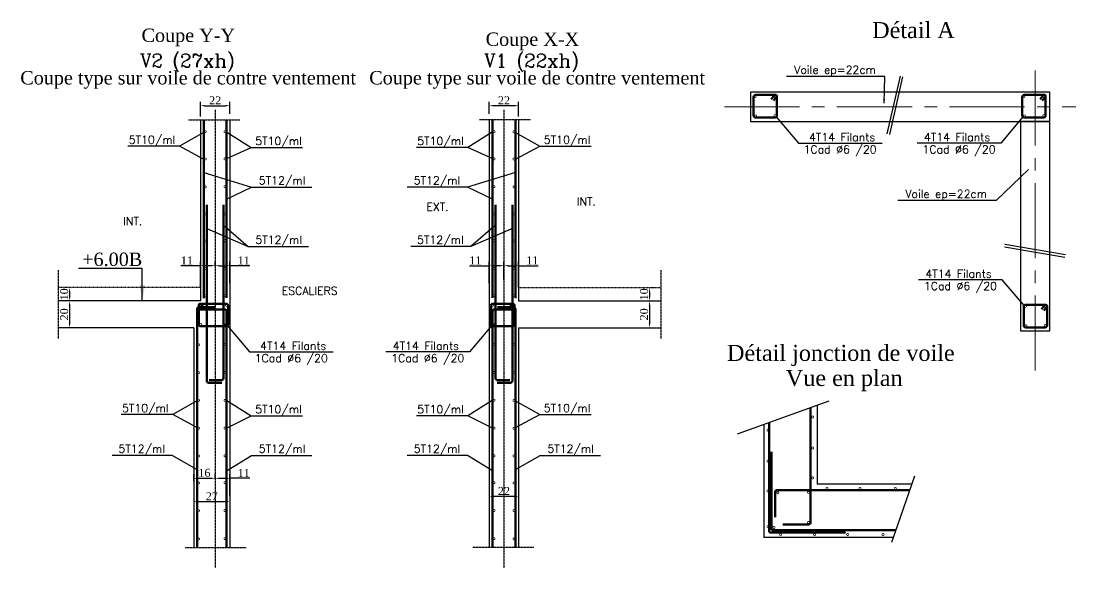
# Model space of a CAD drawing. Header units: millimetres. Extents: x -12479 to 5276, y -30 to 40263.
# Drawn here: x -7803 to -7013, y 32590 to 33000 of the extents above; entities that cross this region are included whole.
import ezdxf
from ezdxf.enums import TextEntityAlignment as Align

# ---------------------------------------------------------------- set-up
doc = ezdxf.new("R2010")
doc.units = ezdxf.units.MM
doc.linetypes.add('AXES2', pattern=[1.125, 0.75, -0.125, 0.125, -0.125])
doc.linetypes.add('DASHED', pattern=[0.75, 0.5, -0.25])
doc.layers.add('ARMATURE', color=6, linetype='Continuous', lineweight=50)
for name, color, linetype in [('AXES', 1, 'AXES2'), ('COFFRAGE', 2, 'Continuous'), ('COTATION', 1, 'Continuous'), ('TITRE', 3, 'Continuous'), ('titre poteaux', 3, 'Continuous'), ('voile', 2, 'Continuous')]:
    doc.layers.add(name, color=color, linetype=linetype)
doc.styles.add('ROMANCSABA', font='romanc.shx')
doc.styles.add('ROMANTICSABA', font='romantic.ttf')
doc.styles.add('STANDSABA', font='romans.shx')
doc.dimstyles.new('COUPE', dxfattribs={"dimtxt": 13, "dimasz": 12, "dimexe": 5, "dimexo": 10, "dimgap": 1, "dimtad": 1, "dimdec": 1, "dimlfac": 0.4, "dimdsep": 46, "dimtxsty": 'STANDSABA', "dimcen": 2.5, "dimdle": 5, "dimclrd": 1, "dimclre": 1, "dimclrt": 3, "dimadec": 0, "dimazin": 0, "dimtfac": 1, "dimtdec": 1, "dimtmove": 0, "dimatfit": 3, "dimfxl": 0, "dimtvp": 1, "dimtolj": 1, "dimtzin": 0, "dimarcsym": 0})
doc.dimstyles.new('coupe présentation', dxfattribs={"dimtxt": 6, "dimasz": 3.2, "dimexe": 3, "dimexo": 10, "dimgap": 1, "dimtad": 1, "dimdec": 1, "dimrnd": 0.5, "dimdsep": 46, "dimtxsty": 'ROMANTICSABA', "dimcen": 2.5, "dimdle": 5, "dimclrd": 1, "dimclre": 1, "dimclrt": 3, "dimadec": 0, "dimazin": 0, "dimtfac": 1, "dimtdec": 1, "dimtmove": 0, "dimatfit": 3, "dimfxl": 0, "dimtvp": 1, "dimtolj": 1, "dimtzin": 0, "dimarcsym": 0})

# ---------------------------------------------------------------- blocks, each defined once
blk = doc.blocks.new('*D227')
at = {"layer": 'COTATION', "color": 1, "lineweight": -2}
for p, q in [((-7452.25, 32643.3), (-7452.25, 32640.71)), ((-7433.45, 32643.71), (-7449.05, 32643.71)), ((-7430.25, 32643.3), (-7430.25, 32640.71))]:
    blk.add_line(p, q, dxfattribs=at)
at = {"layer": 'COTATION', "color": 1}
for points in [[(-7449.05, 32644.24), (-7449.05, 32643.18), (-7452.25, 32643.71)], [(-7433.45, 32644.24), (-7433.45, 32643.18), (-7430.25, 32643.71)]]:
    blk.add_solid(points, dxfattribs=at)
at = {"layer": 'Defpoints', "color": 0}
for p in [(-7452.25, 32653.3), (-7430.25, 32653.3), (-7452.25, 32643.71)]:
    blk.add_point(p, dxfattribs=at)
at = {"layer": 'COTATION', "color": 3, "insert": (-7441.25, 32647.71), "char_height": 6, "attachment_point": 5, "style": 'ROMANTICSABA'}
blk.add_mtext('\\A1;22', dxfattribs=at)
blk = doc.blocks.new('*D228')
at = {"layer": 'COTATION', "color": 1, "lineweight": -2}
for p, q in [((-7452.25, 32930.43), (-7452.25, 32939.56)), ((-7433.45, 32936.56), (-7449.05, 32936.56)), ((-7430.25, 32928.39), (-7430.25, 32939.56))]:
    blk.add_line(p, q, dxfattribs=at)
at = {"layer": 'COTATION', "color": 1}
for points in [[(-7449.05, 32937.09), (-7449.05, 32936.02), (-7452.25, 32936.56)], [(-7433.45, 32937.09), (-7433.45, 32936.02), (-7430.25, 32936.56)]]:
    blk.add_solid(points, dxfattribs=at)
at = {"layer": 'Defpoints', "color": 0}
for p in [(-7452.25, 32936.56), (-7452.25, 32920.43), (-7430.25, 32918.39)]:
    blk.add_point(p, dxfattribs=at)
at = {"layer": 'COTATION', "color": 3, "insert": (-7441.25, 32940.56), "char_height": 6, "attachment_point": 5, "style": 'ROMANTICSABA'}
blk.add_mtext('\\A1;22', dxfattribs=at)
blk = doc.blocks.new('*D231')
at = {"layer": 'COTATION', "color": 1, "lineweight": -2}
for p, q in [((-7330.45, 32800.15), (-7329.21, 32800.15)), ((-7332.21, 32796.95), (-7332.21, 32793.35)), ((-7330.45, 32790.15), (-7329.21, 32790.15))]:
    blk.add_line(p, q, dxfattribs=at)
at = {"layer": 'COTATION', "color": 1}
for points in [[(-7332.74, 32796.95), (-7331.67, 32796.95), (-7332.21, 32800.15)], [(-7332.74, 32793.35), (-7331.67, 32793.35), (-7332.21, 32790.15)]]:
    blk.add_solid(points, dxfattribs=at)
at = {"layer": 'Defpoints', "color": 0}
for p in [(-7340.45, 32800.15), (-7340.45, 32790.15), (-7332.21, 32790.15)]:
    blk.add_point(p, dxfattribs=at)
at = {"layer": 'COTATION', "color": 3, "insert": (-7336.27, 32795.15), "char_height": 6, "attachment_point": 5, "rotation": 90, "style": 'ROMANTICSABA'}
blk.add_mtext('\\A1;10', dxfattribs=at)
blk = doc.blocks.new('*D232')
at = {"layer": 'COTATION', "color": 1, "lineweight": -2}
for p, q in [((-7332.21, 32786.95), (-7332.21, 32773.35)), ((-7330.45, 32790.15), (-7329.21, 32790.15)), ((-7336.83, 32770.15), (-7329.21, 32770.15))]:
    blk.add_line(p, q, dxfattribs=at)
at = {"layer": 'COTATION', "color": 1}
for points in [[(-7332.74, 32786.95), (-7331.67, 32786.95), (-7332.21, 32790.15)], [(-7332.74, 32773.35), (-7331.67, 32773.35), (-7332.21, 32770.15)]]:
    blk.add_solid(points, dxfattribs=at)
at = {"layer": 'Defpoints', "color": 0}
for p in [(-7340.45, 32790.15), (-7346.83, 32770.15), (-7332.21, 32770.15)]:
    blk.add_point(p, dxfattribs=at)
at = {"layer": 'COTATION', "color": 3, "insert": (-7336.27, 32780.15), "char_height": 6, "attachment_point": 5, "rotation": 90, "style": 'ROMANTICSABA'}
blk.add_mtext('\\A1;20', dxfattribs=at)
blk = doc.blocks.new('*D229')
at = {"layer": 'COTATION', "color": 1, "lineweight": -2}
for p, q in [((-7441.25, 32806.36), (-7441.25, 32819.61)), ((-7438.05, 32816.61), (-7433.45, 32816.61)), ((-7430.25, 32800.15), (-7430.25, 32819.61)), ((-7430.25, 32816.61), (-7415.59, 32816.61))]:
    blk.add_line(p, q, dxfattribs=at)
at = {"layer": 'COTATION', "color": 1}
for points in [[(-7438.05, 32817.14), (-7438.05, 32816.07), (-7441.25, 32816.61)], [(-7433.45, 32817.14), (-7433.45, 32816.07), (-7430.25, 32816.61)]]:
    blk.add_solid(points, dxfattribs=at)
at = {"layer": 'Defpoints', "color": 0}
for p in [(-7441.25, 32816.61), (-7441.25, 32796.36), (-7430.25, 32790.15)]:
    blk.add_point(p, dxfattribs=at)
at = {"layer": 'COTATION', "color": 3, "insert": (-7420.07, 32820.61), "char_height": 6, "attachment_point": 5, "style": 'ROMANTICSABA'}
blk.add_mtext('\\A1;11', dxfattribs=at)
blk = doc.blocks.new('*D230')
at = {"layer": 'COTATION', "color": 1, "lineweight": -2}
for p, q in [((-7467.21, 32816.61), (-7452.25, 32816.61)), ((-7452.25, 32803.58), (-7452.25, 32819.61)), ((-7444.45, 32816.61), (-7449.05, 32816.61)), ((-7441.25, 32806.36), (-7441.25, 32819.61))]:
    blk.add_line(p, q, dxfattribs=at)
at = {"layer": 'COTATION', "color": 1}
for points in [[(-7449.05, 32817.14), (-7449.05, 32816.07), (-7452.25, 32816.61)], [(-7444.45, 32817.14), (-7444.45, 32816.07), (-7441.25, 32816.61)]]:
    blk.add_solid(points, dxfattribs=at)
at = {"layer": 'Defpoints', "color": 0}
for p in [(-7452.25, 32816.61), (-7452.25, 32793.58), (-7441.25, 32796.36)]:
    blk.add_point(p, dxfattribs=at)
at = {"layer": 'COTATION', "color": 3, "insert": (-7462.74, 32820.61), "char_height": 6, "attachment_point": 5, "style": 'ROMANTICSABA'}
blk.add_mtext('\\A1;11', dxfattribs=at)
blk = doc.blocks.new('*D234')
at = {"layer": 'COTATION', "color": 1, "lineweight": -2}
for p, q in [((-7673.74, 32639.32), (-7673.74, 32636.73)), ((-7670.54, 32639.73), (-7649.94, 32639.73)), ((-7646.74, 32639.32), (-7646.74, 32636.73))]:
    blk.add_line(p, q, dxfattribs=at)
at = {"layer": 'COTATION', "color": 1}
for points in [[(-7670.54, 32640.26), (-7670.54, 32639.2), (-7673.74, 32639.73)], [(-7649.94, 32640.26), (-7649.94, 32639.2), (-7646.74, 32639.73)]]:
    blk.add_solid(points, dxfattribs=at)
at = {"layer": 'Defpoints', "color": 0}
for p in [(-7673.74, 32649.32), (-7646.74, 32649.32), (-7646.74, 32639.73)]:
    blk.add_point(p, dxfattribs=at)
at = {"layer": 'COTATION', "color": 3, "insert": (-7660.24, 32643.79), "char_height": 6, "attachment_point": 5, "style": 'ROMANTICSABA'}
blk.add_mtext('\\A1;27', dxfattribs=at)
blk = doc.blocks.new('*D235')
at = {"layer": 'COTATION', "color": 1, "lineweight": -2}
for p, q in [((-7668.74, 32928.39), (-7668.74, 32939.56)), ((-7665.54, 32936.56), (-7649.94, 32936.56)), ((-7646.74, 32930.43), (-7646.74, 32939.56))]:
    blk.add_line(p, q, dxfattribs=at)
at = {"layer": 'COTATION', "color": 1}
for points in [[(-7665.54, 32937.09), (-7665.54, 32936.02), (-7668.74, 32936.56)], [(-7649.94, 32937.09), (-7649.94, 32936.02), (-7646.74, 32936.56)]]:
    blk.add_solid(points, dxfattribs=at)
at = {"layer": 'Defpoints', "color": 0}
for p in [(-7646.74, 32936.56), (-7668.74, 32918.39), (-7646.74, 32920.43)]:
    blk.add_point(p, dxfattribs=at)
at = {"layer": 'COTATION', "color": 3, "insert": (-7657.74, 32940.56), "char_height": 6, "attachment_point": 5, "style": 'ROMANTICSABA'}
blk.add_mtext('\\A1;22', dxfattribs=at)
blk = doc.blocks.new('*D238')
at = {"layer": 'COTATION', "color": 1, "lineweight": -2}
for p, q in [((-7768.55, 32800.15), (-7769.79, 32800.15)), ((-7766.79, 32796.95), (-7766.79, 32793.35)), ((-7768.55, 32790.15), (-7769.79, 32790.15))]:
    blk.add_line(p, q, dxfattribs=at)
at = {"layer": 'COTATION', "color": 1}
for points in [[(-7767.32, 32796.95), (-7766.26, 32796.95), (-7766.79, 32800.15)], [(-7767.32, 32793.35), (-7766.26, 32793.35), (-7766.79, 32790.15)]]:
    blk.add_solid(points, dxfattribs=at)
at = {"layer": 'Defpoints', "color": 0}
for p in [(-7758.55, 32800.15), (-7766.79, 32790.15), (-7758.55, 32790.15)]:
    blk.add_point(p, dxfattribs=at)
at = {"layer": 'COTATION', "color": 3, "insert": (-7770.86, 32795.15), "char_height": 6, "attachment_point": 5, "rotation": 90, "style": 'ROMANTICSABA'}
blk.add_mtext('\\A1;10', dxfattribs=at)
blk = doc.blocks.new('*D239')
at = {"layer": 'COTATION', "color": 1, "lineweight": -2}
for p, q in [((-7768.55, 32790.15), (-7769.79, 32790.15)), ((-7766.79, 32786.95), (-7766.79, 32773.35)), ((-7763.25, 32770.15), (-7769.79, 32770.15))]:
    blk.add_line(p, q, dxfattribs=at)
at = {"layer": 'COTATION', "color": 1}
for points in [[(-7767.32, 32786.95), (-7766.26, 32786.95), (-7766.79, 32790.15)], [(-7767.32, 32773.35), (-7766.26, 32773.35), (-7766.79, 32770.15)]]:
    blk.add_solid(points, dxfattribs=at)
at = {"layer": 'Defpoints', "color": 0}
for p in [(-7758.55, 32790.15), (-7766.79, 32770.15), (-7753.25, 32770.15)]:
    blk.add_point(p, dxfattribs=at)
at = {"layer": 'COTATION', "color": 3, "insert": (-7770.86, 32780.15), "char_height": 6, "attachment_point": 5, "rotation": 90, "style": 'ROMANTICSABA'}
blk.add_mtext('\\A1;20', dxfattribs=at)
blk = doc.blocks.new('*D236')
at = {"layer": 'COTATION', "color": 1, "lineweight": -2}
for p, q in [((-7668.74, 32816.61), (-7683.41, 32816.61)), ((-7668.74, 32800.15), (-7668.74, 32819.61)), ((-7660.94, 32816.61), (-7665.54, 32816.61)), ((-7657.74, 32816.51), (-7657.74, 32819.61))]:
    blk.add_line(p, q, dxfattribs=at)
at = {"layer": 'COTATION', "color": 1}
for points in [[(-7665.54, 32817.14), (-7665.54, 32816.07), (-7668.74, 32816.61)], [(-7660.94, 32817.14), (-7660.94, 32816.07), (-7657.74, 32816.61)]]:
    blk.add_solid(points, dxfattribs=at)
at = {"layer": 'Defpoints', "color": 0}
for p in [(-7657.74, 32816.61), (-7657.74, 32806.51), (-7668.74, 32790.15)]:
    blk.add_point(p, dxfattribs=at)
at = {"layer": 'COTATION', "color": 3, "insert": (-7678.93, 32820.61), "char_height": 6, "attachment_point": 5, "style": 'ROMANTICSABA'}
blk.add_mtext('\\A1;11', dxfattribs=at)
blk = doc.blocks.new('*D237')
at = {"layer": 'COTATION', "color": 1, "lineweight": -2}
for p, q in [((-7657.74, 32816.51), (-7657.74, 32819.61)), ((-7654.54, 32816.61), (-7649.94, 32816.61)), ((-7646.74, 32803.58), (-7646.74, 32819.61)), ((-7631.79, 32816.61), (-7646.74, 32816.61))]:
    blk.add_line(p, q, dxfattribs=at)
at = {"layer": 'COTATION', "color": 1}
for points in [[(-7654.54, 32817.14), (-7654.54, 32816.07), (-7657.74, 32816.61)], [(-7649.94, 32817.14), (-7649.94, 32816.07), (-7646.74, 32816.61)]]:
    blk.add_solid(points, dxfattribs=at)
at = {"layer": 'Defpoints', "color": 0}
for p in [(-7646.74, 32816.61), (-7657.74, 32806.51), (-7646.74, 32793.58)]:
    blk.add_point(p, dxfattribs=at)
at = {"layer": 'COTATION', "color": 3, "insert": (-7636.26, 32820.61), "char_height": 6, "attachment_point": 5, "style": 'ROMANTICSABA'}
blk.add_mtext('\\A1;11', dxfattribs=at)
blk = doc.blocks.new('*D240')
at = {"layer": 'COTATION', "color": 1, "lineweight": -2}
for p, q in [((-7673.74, 32655.17), (-7673.74, 32660.24)), ((-7657.74, 32657.15), (-7657.74, 32660.24)), ((-7670.54, 32657.24), (-7660.94, 32657.24))]:
    blk.add_line(p, q, dxfattribs=at)
at = {"layer": 'COTATION', "color": 1}
for points in [[(-7670.54, 32657.78), (-7670.54, 32656.71), (-7673.74, 32657.24)], [(-7660.94, 32657.78), (-7660.94, 32656.71), (-7657.74, 32657.24)]]:
    blk.add_solid(points, dxfattribs=at)
at = {"layer": 'Defpoints', "color": 0}
for p in [(-7657.74, 32657.24), (-7673.74, 32645.17), (-7657.74, 32647.15)]:
    blk.add_point(p, dxfattribs=at)
at = {"layer": 'COTATION', "color": 3, "insert": (-7665.74, 32661.33), "char_height": 6, "attachment_point": 5, "style": 'ROMANTICSABA'}
blk.add_mtext('\\A1;16', dxfattribs=at)
blk = doc.blocks.new('*D241')
at = {"layer": 'COTATION', "color": 1, "lineweight": -2}
for p, q in [((-7657.74, 32657.15), (-7657.74, 32660.24)), ((-7646.74, 32644.22), (-7646.74, 32660.24)), ((-7654.54, 32657.24), (-7649.94, 32657.24)), ((-7631.79, 32657.24), (-7646.74, 32657.24))]:
    blk.add_line(p, q, dxfattribs=at)
at = {"layer": 'COTATION', "color": 1}
for points in [[(-7654.54, 32657.78), (-7654.54, 32656.71), (-7657.74, 32657.24)], [(-7649.94, 32657.78), (-7649.94, 32656.71), (-7646.74, 32657.24)]]:
    blk.add_solid(points, dxfattribs=at)
at = {"layer": 'Defpoints', "color": 0}
for p in [(-7646.74, 32657.24), (-7657.74, 32647.15), (-7646.74, 32634.22)]:
    blk.add_point(p, dxfattribs=at)
at = {"layer": 'COTATION', "color": 3, "insert": (-7636.26, 32661.24), "char_height": 6, "attachment_point": 5, "style": 'ROMANTICSABA'}
blk.add_mtext('\\A1;11', dxfattribs=at)

msp = doc.modelspace()

# ---------------------------------------------------------------- linework, layer by layer
at = {"layer": 'ARMATURE'}
for p, q in [((-7211.43, 32710.31), (-7211.43, 32624.13)), ((-7212.93, 32622.63), (-7232.39, 32622.63))]:
    msp.add_line(p, q, dxfattribs=at)
for points in [[(-7240.93, 32941.38), (-7238.83, 32943.88, -0.394857), (-7237.4, 32944.42), (-7236.72, 32943.79), (-7236.72, 32929.21, -0.414214), (-7238.22, 32927.71), (-7252.73, 32927.71, -0.414214), (-7254.23, 32929.21), (-7254.23, 32943.14, -0.414214), (-7252.73, 32944.64), (-7237.8, 32944.64, -0.074706), (-7237.36, 32944.58), (-7237.2, 32944.45), (-7237.03, 32944.33, -0.504158), (-7237.41, 32942.35), (-7239.25, 32940.34)], [(-7039.51, 32941.38), (-7037.41, 32943.88, -0.394857), (-7035.98, 32944.42), (-7035.3, 32943.79), (-7035.3, 32929.21, -0.414214), (-7036.8, 32927.71), (-7051.31, 32927.71, -0.414214), (-7052.81, 32929.21), (-7052.81, 32943.14, -0.414214), (-7051.31, 32944.64), (-7036.39, 32944.64, -0.074706), (-7035.95, 32944.58), (-7035.78, 32944.45), (-7035.61, 32944.33, -0.504158), (-7036, 32942.35), (-7037.84, 32940.34)], [(-7664.04, 32862.25), (-7664.04, 32730.34, 0.414214), (-7662.54, 32728.84), (-7652.75, 32728.84)], [(-7651.5, 32862.21), (-7651.5, 32732.25, -0.414214), (-7653, 32730.75), (-7662.15, 32730.75)], [(-7447.49, 32862.21), (-7447.49, 32732.25, 0.414214), (-7445.99, 32730.75), (-7436.85, 32730.75)], [(-7434.96, 32862.25), (-7434.96, 32730.34, -0.414214), (-7436.46, 32728.84), (-7446.24, 32728.84)], [(-7671.29, 32605.45), (-7671.29, 32784.05, -0.414214), (-7669.79, 32785.55), (-7658, 32785.55)], [(-7665.79, 32784.87), (-7667.89, 32787.36, 0.394857), (-7669.32, 32787.9), (-7670, 32787.27), (-7670, 32772.69, 0.414214), (-7668.5, 32771.19), (-7649.55, 32771.19, 0.414214), (-7648.05, 32772.69), (-7648.05, 32786.63, 0.414214), (-7649.55, 32788.13), (-7668.91, 32788.13, 0.074706), (-7669.36, 32788.06), (-7669.52, 32787.93), (-7669.69, 32787.81, 0.504158), (-7669.3, 32785.83), (-7667.46, 32783.82)], [(-7649.22, 32605.45), (-7649.22, 32782.37, 0.414214), (-7650.72, 32783.87), (-7669.03, 32783.87)], [(-7437.64, 32784.87), (-7435.54, 32787.36, -0.394857), (-7434.12, 32787.9), (-7433.43, 32787.27), (-7433.43, 32772.69, -0.414214), (-7434.93, 32771.19), (-7449.44, 32771.19, -0.414214), (-7450.94, 32772.69), (-7450.94, 32786.63, -0.414214), (-7449.44, 32788.13), (-7434.52, 32788.13, -0.074706), (-7434.08, 32788.06), (-7433.91, 32787.93), (-7433.75, 32787.81, -0.504158), (-7434.13, 32785.83), (-7435.97, 32783.82)], [(-7449.77, 32605.45), (-7449.77, 32782.37, -0.414214), (-7448.27, 32783.87), (-7434.41, 32783.87)], [(-7432.71, 32605.45), (-7432.71, 32784.05, 0.414214), (-7434.21, 32785.55), (-7445.99, 32785.55)], [(-7038.45, 32784.06), (-7036.35, 32786.56, -0.394857), (-7034.93, 32787.09), (-7034.24, 32786.47), (-7034.24, 32771.89, -0.414214), (-7035.74, 32770.39), (-7050.25, 32770.39, -0.414214), (-7051.75, 32771.89), (-7051.75, 32785.82, -0.414214), (-7050.25, 32787.32), (-7035.33, 32787.32, -0.074706), (-7034.89, 32787.25), (-7034.72, 32787.13), (-7034.56, 32787.01, -0.504158), (-7034.94, 32785.03), (-7036.78, 32783.02)], [(-7242.5, 32699.18), (-7242.5, 32617.75, 0.414214), (-7241.3, 32616.55), (-7185.2, 32616.55)], [(-7240.8, 32677.1), (-7240.8, 32619.5, 0.414214), (-7239.6, 32618.3), (-7147.63, 32618.3)], [(-7237.89, 32628.14), (-7237.89, 32647.13, -0.414214), (-7236.69, 32648.33), (-7137.18, 32648.33)]]:
    msp.add_lwpolyline(points, format="xyb", dxfattribs=at)
at = {"layer": 'ARMATURE', "const_width": 0.551}
for points in [[(-7252.27, 32943.42, -1), (-7253.82, 32943.42, -1)], [(-7237.01, 32943.42, -1), (-7238.56, 32943.42, -1)], [(-7050.85, 32943.42, -1), (-7052.41, 32943.42, -1)], [(-7035.59, 32943.42, -1), (-7037.14, 32943.42, -1)], [(-7251.84, 32928.9, -1), (-7253.39, 32928.9, -1)], [(-7237.31, 32929.09, -1), (-7238.86, 32929.09, -1)], [(-7050.42, 32928.9, -1), (-7051.97, 32928.9, -1)], [(-7035.89, 32929.09, -1), (-7037.44, 32929.09, -1)], [(-7665.97, 32917.01, 1), (-7664.41, 32917.01, 1)], [(-7651.09, 32917.11, 1), (-7649.54, 32917.11, 1)], [(-7447.9, 32917.11, -1), (-7449.46, 32917.11, -1)], [(-7433.03, 32917.01, -1), (-7434.58, 32917.01, -1)], [(-7665.97, 32896.6, 1), (-7664.41, 32896.6, 1)], [(-7651.09, 32896.7, 1), (-7649.54, 32896.7, 1)], [(-7447.9, 32896.7, -1), (-7449.46, 32896.7, -1)], [(-7433.03, 32896.6, -1), (-7434.58, 32896.6, -1)], [(-7665.97, 32875.71, 1), (-7664.41, 32875.71, 1)], [(-7651.09, 32875.81, 1), (-7649.54, 32875.81, 1)], [(-7447.9, 32875.81, -1), (-7449.46, 32875.81, -1)], [(-7433.03, 32875.71, -1), (-7434.58, 32875.71, -1)], [(-7665.97, 32855.3, 1), (-7664.41, 32855.3, 1)], [(-7651.09, 32855.4, 1), (-7649.54, 32855.4, 1)], [(-7447.9, 32855.4, -1), (-7449.46, 32855.4, -1)], [(-7433.03, 32855.3, -1), (-7434.58, 32855.3, -1)], [(-7665.97, 32835.19, 1), (-7664.41, 32835.19, 1)], [(-7651.09, 32835.29, 1), (-7649.54, 32835.29, 1)], [(-7447.9, 32835.29, -1), (-7449.46, 32835.29, -1)], [(-7433.03, 32835.19, -1), (-7434.58, 32835.19, -1)], [(-7651.09, 32814.43, 1), (-7649.54, 32814.43, 1)], [(-7447.9, 32814.43, -1), (-7449.46, 32814.43, -1)], [(-7665.97, 32814.33, 1), (-7664.41, 32814.33, 1)], [(-7433.03, 32814.33, -1), (-7434.58, 32814.33, -1)], [(-7665.97, 32794.33, 1), (-7664.41, 32794.33, 1)], [(-7651.09, 32794.43, 1), (-7649.54, 32794.43, 1)], [(-7447.9, 32794.43, -1), (-7449.46, 32794.43, -1)], [(-7433.03, 32794.33, -1), (-7434.58, 32794.33, -1)], [(-7669.71, 32786.9, 1), (-7668.16, 32786.9, 1)], [(-7650.01, 32786.9, 1), (-7648.46, 32786.9, 1)], [(-7448.99, 32786.9, -1), (-7450.54, 32786.9, -1)], [(-7433.72, 32786.9, -1), (-7435.27, 32786.9, -1)], [(-7049.8, 32786.1, -1), (-7051.35, 32786.1, -1)], [(-7034.54, 32786.1, -1), (-7036.09, 32786.1, -1)], [(-7669.41, 32772.57, 1), (-7667.86, 32772.57, 1)], [(-7650.44, 32772.38, 1), (-7648.89, 32772.38, 1)], [(-7448.55, 32772.38, -1), (-7450.1, 32772.38, -1)], [(-7434.02, 32772.57, -1), (-7435.57, 32772.57, -1)], [(-7049.36, 32771.57, -1), (-7050.91, 32771.57, -1)], [(-7034.83, 32771.77, -1), (-7036.38, 32771.77, -1)], [(-7670.97, 32757.34, 1), (-7669.41, 32757.34, 1)], [(-7651.09, 32757.44, 1), (-7649.54, 32757.44, 1)], [(-7447.9, 32757.44, -1), (-7449.46, 32757.44, -1)], [(-7433.03, 32757.34, -1), (-7434.58, 32757.34, -1)], [(-7670.97, 32736.42, 1), (-7669.41, 32736.42, 1)], [(-7651.09, 32736.52, 1), (-7649.54, 32736.52, 1)], [(-7447.9, 32736.52, -1), (-7449.46, 32736.52, -1)], [(-7433.03, 32736.42, -1), (-7434.58, 32736.42, -1)], [(-7670.97, 32715.64, 1), (-7669.41, 32715.64, 1)], [(-7651.09, 32715.74, 1), (-7649.54, 32715.74, 1)], [(-7447.9, 32715.74, -1), (-7449.46, 32715.74, -1)], [(-7433.03, 32715.64, -1), (-7434.58, 32715.64, -1)], [(-7209.12, 32703.14, -1), (-7210.67, 32703.14, -1)], [(-7670.97, 32694.77, 1), (-7669.41, 32694.77, 1)], [(-7651.09, 32694.87, 1), (-7649.54, 32694.87, 1)], [(-7447.9, 32694.87, -1), (-7449.46, 32694.87, -1)], [(-7433.03, 32694.77, -1), (-7434.58, 32694.77, -1)], [(-7242.65, 32693.36, -1), (-7244.2, 32693.36, -1)], [(-7670.97, 32673.99, 1), (-7669.41, 32673.99, 1)], [(-7651.09, 32674.09, 1), (-7649.54, 32674.09, 1)], [(-7447.9, 32674.09, -1), (-7449.46, 32674.09, -1)], [(-7433.03, 32673.99, -1), (-7434.58, 32673.99, -1)], [(-7209.12, 32679.9, -1), (-7210.67, 32679.9, -1)], [(-7242.65, 32670.12, -1), (-7244.2, 32670.12, -1)], [(-7209.12, 32657.57, -1), (-7210.67, 32657.57, -1)], [(-7670.97, 32653.78, 1), (-7669.41, 32653.78, 1)], [(-7651.09, 32653.88, 1), (-7649.54, 32653.88, 1)], [(-7447.9, 32653.88, -1), (-7449.46, 32653.88, -1)], [(-7433.03, 32653.78, -1), (-7434.58, 32653.78, -1)], [(-7198.38, 32649.67, -1), (-7199.93, 32649.67, -1)], [(-7173.7, 32649.67, -1), (-7175.25, 32649.67, -1)], [(-7147.19, 32649.67, -1), (-7148.74, 32649.67, -1)], [(-7242.65, 32647.79, -1), (-7244.2, 32647.79, -1)], [(-7235.23, 32646.38, -1), (-7236.78, 32646.38, -1)], [(-7212.44, 32646.78, -1), (-7213.99, 32646.78, -1)], [(-7670.97, 32633.01, 1), (-7669.41, 32633.01, 1)], [(-7651.09, 32633.11, 1), (-7649.54, 32633.11, 1)], [(-7447.9, 32633.11, -1), (-7449.46, 32633.11, -1)], [(-7433.03, 32633.01, -1), (-7434.58, 32633.01, -1)], [(-7242.65, 32621, -1), (-7244.2, 32621, -1)], [(-7238.14, 32620.35, -1), (-7239.69, 32620.35, -1)], [(-7212.28, 32624.11, -1), (-7213.83, 32624.11, -1)], [(-7670.97, 32611.83, 1), (-7669.41, 32611.83, 1)], [(-7651.09, 32611.93, 1), (-7649.54, 32611.93, 1)], [(-7447.9, 32611.93, -1), (-7449.46, 32611.93, -1)], [(-7433.03, 32611.83, -1), (-7434.58, 32611.83, -1)], [(-7233.18, 32615.1, -1), (-7234.73, 32615.1, -1)], [(-7207.6, 32615.1, -1), (-7209.15, 32615.1, -1)], [(-7182.92, 32615.1, -1), (-7184.47, 32615.1, -1)], [(-7156.41, 32615.1, -1), (-7157.96, 32615.1, -1)]]:
    msp.add_lwpolyline(points, format="xyb", close=True, dxfattribs=at)
at = {"layer": 'ARMATURE'}
for points in [[(-7666.29, 32792.18), (-7666.29, 32925.87)], [(-7649.22, 32792.41), (-7649.22, 32925.87)], [(-7449.77, 32792.41), (-7449.77, 32925.87)], [(-7432.71, 32792.18), (-7432.71, 32925.87)]]:
    msp.add_lwpolyline(points, dxfattribs=at)
msp.add_arc((-7212.93, 32624.13), 1.5, 270, 0, dxfattribs=at)
at = {"layer": 'AXES', "lineweight": 0, "ltscale": 75}
for p, q in [((-7043.12, 32737.93, -0.47), (-7043.12, 32966.96, -0.64)), ((-7276.05, 32935.67), (-7012.62, 32935.67))]:
    msp.add_line(p, q, dxfattribs=at)
at = {"layer": 'AXES', "linetype": 'ByBlock'}
for p, q in [((-7144.41, 32958.71), (-7154.3, 32915.5)), ((-7142.46, 32958.26), (-7152.35, 32915.05)), ((-7020.48, 32824.84, -0.6), (-7065.77, 32832.46, -0.6)), ((-7020.81, 32822.87, -0.6), (-7066.1, 32830.49, -0.6))]:
    msp.add_line(p, q, dxfattribs=at)
at = {"layer": 'AXES'}
for p, q in [((-7657.74, 32933.55), (-7657.74, 32590.06)), ((-7441.25, 32933.55), (-7441.25, 32590.06)), ((-7677.61, 32925.87), (-7639.34, 32925.87)), ((-7421.39, 32925.87), (-7459.66, 32925.87)), ((-7775.31, 32813.35), (-7775.31, 32761.96)), ((-7323.69, 32813.35), (-7323.69, 32761.96)), ((-7680.09, 32605.45), (-7634.38, 32605.45)), ((-7418.91, 32605.45), (-7464.62, 32605.45))]:
    msp.add_line(p, q, dxfattribs=at)
at = {"layer": 'COFFRAGE'}
for p, q in [((-7668.74, 32925.87), (-7668.74, 32790.15)), ((-7646.74, 32925.87), (-7646.74, 32605.45)), ((-7452.25, 32925.87), (-7452.25, 32605.45)), ((-7430.25, 32925.87), (-7430.25, 32790.15)), ((-7673.74, 32770.15), (-7673.74, 32605.45)), ((-7430.25, 32770.15), (-7430.25, 32605.45)), ((-7206.41, 32712.11), (-7206.41, 32652.83)), ((-7246.41, 32697.78), (-7246.41, 32612.83)), ((-7135.61, 32652.83), (-7206.41, 32652.83)), ((-7149.54, 32612.83), (-7246.41, 32612.83))]:
    msp.add_line(p, q, dxfattribs=at)
at = {"layer": 'COFFRAGE', "color": 1, "linetype": 'DASHED', "ltscale": 0.03}
for p, q in [((-7668.74, 32800.15), (-7775.31, 32800.15)), ((-7430.25, 32800.15), (-7323.69, 32800.15))]:
    msp.add_line(p, q, dxfattribs=at)
at = {"layer": 'COFFRAGE', "ltscale": 0.03}
for p, q in [((-7668.74, 32790.15), (-7775.31, 32790.15)), ((-7430.25, 32790.15), (-7323.69, 32790.15)), ((-7673.74, 32770.15), (-7775.31, 32770.15)), ((-7430.25, 32770.15), (-7323.69, 32770.15))]:
    msp.add_line(p, q, dxfattribs=at)
at = {"layer": 'COTATION'}
for p, q in [((-7266.34, 32690.64), (-7197.44, 32715.32)), ((-7133.48, 32658.96), (-7150.81, 32609.16))]:
    msp.add_line(p, q, dxfattribs=at)
at = {"layer": 'voile', "linetype": 'ByBlock'}
for points in [[(-7256.51, 32924.67), (-7032.12, 32924.67), (-7032.12, 32946.67), (-7256.51, 32946.67)], [(-7032.12, 32778.8), (-7032.12, 32924.67), (-7054.12, 32924.67), (-7054.12, 32767.8), (-7032.12, 32767.8)]]:
    msp.add_lwpolyline(points, close=True, dxfattribs=at)

# ---------------------------------------------------------------- texts
at = {"layer": 'COTATION', "color": 3, "style": 'STANDSABA'}
for s, p in [('Voile ep=22cm', (-7193.16, 32966.52)), ('5T10/ml', (-7705.05, 32914.04)), ('5T10/ml', (-7610.2, 32913.12)), ('5T10/ml', (-7488.79, 32913.12)), ('5T10/ml', (-7393.95, 32914.04)), ('4T14 Filants', (-7187.85, 32916.03)), ('4T14 Filants', (-7101.68, 32916.03)), ('1Cad %%c6 /20', (-7189.32, 32906.8)), ('1Cad %%c6 /20', (-7100.21, 32906.8)), ('5T12/ml', (-7607.54, 32883.58)), ('5T12/ml', (-7491.46, 32883.58)), ('Voile ep=22cm', (-7109.86, 32873.4)), ('EXT.', (-7491.08, 32863.79)), ('INT.', (-7379.52, 32867.65)), ('INT.', (-7719.48, 32852.95)), ('5T12/ml', (-7610.09, 32839.04)), ('5T12/ml', (-7488.9, 32839.04)), ('4T14 Filants', (-7100.62, 32813.62)), ('ESCALIERS', (-7586.85, 32800.82)), ('1Cad %%c6 /20', (-7099.15, 32804.39)), ('4T14 Filants', (-7599.19, 32759.51)), ('4T14 Filants', (-7499.81, 32759.51)), ('1Cad %%c6 /20', (-7600.66, 32750.28)), ('1Cad %%c6 /20', (-7498.34, 32750.28)), ('5T10/ml', (-7710.05, 32712.89)), ('5T10/ml', (-7610.2, 32711.97)), ('5T10/ml', (-7488.79, 32711.97)), ('5T10/ml', (-7393.95, 32712.89)), ('5T12/ml', (-7712.71, 32682.43)), ('5T12/ml', (-7607.54, 32682.43)), ('5T12/ml', (-7491.46, 32682.43)), ('5T12/ml', (-7391.28, 32682.43))]:
    msp.add_text(s, height=6, dxfattribs=at).set_placement(p, align=Align.TOP_CENTER)
at = {"layer": 'TITRE', "style": 'ROMANTICSABA'}
for s, height, p in [('Détail A', 12, (-7165.32, 32987.24)), ('Coupe Y-Y', 10, (-7712.88, 32984.36)), ('Coupe X-X', 10, (-7454.99, 32981.41)), ('Coupe type sur voile de contre ventement', 10, (-7803.78, 32952.49)), ('Coupe type sur voile de contre ventement', 10, (-7542.23, 32952.49)), ('Détail jonction de voile', 12, (-7274.1, 32745.23)), ('Vue en plan', 12, (-7230.06, 32726.45))]:
    msp.add_text(s, height=height, dxfattribs=at).set_placement(p)
msp.add_text('+6.00B', height=10, rotation=360, dxfattribs=at).set_placement((-7734.88, 32816.42), align=Align.CENTER)
at = {"layer": 'titre poteaux', "style": 'ROMANCSABA'}
for s, p in [('V2 (27xh)', (-7678.47, 32975.33)), ('V1 (22xh)', (-7420.53, 32975.33))]:
    msp.add_text(s, height=10, dxfattribs=at).set_placement(p, align=Align.TOP_CENTER)

# ---------------------------------------------------------------- dimensions: what is measured, and where the dimension line sits
at = {"layer": 'COTATION'}
for base, p1, p2, angle, picture, middle in [((-7646.74, 32936.56), (-7668.74, 32918.39), (-7646.74, 32920.43), 180, '*D235', (-7657.74, 32940.56)), ((-7766.79, 32790.15), (-7758.55, 32800.15), (-7758.55, 32790.15), 90, '*D238', (-7770.86, 32795.15)), ((-7332.21, 32790.15), (-7340.45, 32800.15), (-7340.45, 32790.15), 90, '*D231', (-7336.27, 32795.15)), ((-7646.74, 32639.73), (-7673.74, 32649.32), (-7646.74, 32649.32), 180, '*D234', (-7660.24, 32643.79))]:
    dim = msp.add_linear_dim(base=base, p1=p1, p2=p2, angle=angle, dimstyle='coupe présentation', dxfattribs=at)
    dim.commit()
    dim.dimension.update_dxf_attribs({"geometry": picture, "text_midpoint": middle})
for base, p1, p2, picture, middle in [((-7452.25, 32936.56), (-7430.25, 32918.39), (-7452.25, 32920.43), '*D228', (-7441.25, 32940.56)), ((-7452.25, 32643.71), (-7430.25, 32653.3), (-7452.25, 32653.3), '*D227', (-7441.25, 32647.71))]:
    dim = msp.add_linear_dim(base=base, p1=p1, p2=p2, dimstyle='coupe présentation', dxfattribs=at)
    dim.commit()
    dim.dimension.update_dxf_attribs({"geometry": picture, "text_midpoint": middle})
for base, p1, p2, picture, middle in [((-7657.74, 32816.61), (-7668.74, 32790.15), (-7657.74, 32806.51), '*D236', (-7678.93, 32816.61)), ((-7657.74, 32657.24), (-7673.74, 32645.17), (-7657.74, 32647.15), '*D240', (-7665.74, 32657.24))]:
    dim = msp.add_linear_dim(base=base, p1=p1, p2=p2, angle=180, dimstyle='coupe présentation', dxfattribs=at)
    dim.commit()
    dim.dimension.update_dxf_attribs({"geometry": picture, "text_midpoint": middle, "dimtype": 160})
for base, p1, p2, picture, middle in [((-7646.74, 32816.61), (-7657.74, 32806.51), (-7646.74, 32793.58), '*D237', (-7636.26, 32816.61)), ((-7646.74, 32657.24), (-7657.74, 32647.15), (-7646.74, 32634.22), '*D241', (-7636.26, 32657.24))]:
    dim = msp.add_linear_dim(base=base, p1=p1, p2=p2, angle=180, dimstyle='coupe présentation', override={"dimtmove": 1}, dxfattribs=at)
    dim.commit()
    dim.dimension.update_dxf_attribs({"geometry": picture, "text_midpoint": middle, "dimtype": 160})
dim = msp.add_linear_dim(base=(-7452.25, 32816.61), p1=(-7441.25, 32796.36), p2=(-7452.25, 32793.58), dimstyle='coupe présentation', override={"dimtmove": 1}, dxfattribs=at)
dim.commit()
dim.dimension.update_dxf_attribs({"geometry": '*D230', "text_midpoint": (-7462.74, 32816.61), "dimtype": 160})
dim = msp.add_linear_dim(base=(-7441.25, 32816.61), p1=(-7430.25, 32790.15), p2=(-7441.25, 32796.36), dimstyle='coupe présentation', dxfattribs=at)
dim.commit()
dim.dimension.update_dxf_attribs({"geometry": '*D229', "text_midpoint": (-7420.07, 32816.61), "dimtype": 160})
for base, p1, p2, picture, middle in [((-7766.79, 32770.15), (-7758.55, 32790.15), (-7753.25, 32770.15), '*D239', (-7770.86, 32780.15)), ((-7332.21, 32770.15), (-7340.45, 32790.15), (-7346.83, 32770.15), '*D232', (-7336.27, 32780.15))]:
    dim = msp.add_linear_dim(base=base, p1=p1, p2=p2, angle=90, dimstyle='coupe présentation', override={"dimtmove": 1}, dxfattribs=at)
    dim.commit()
    dim.dimension.update_dxf_attribs({"geometry": picture, "text_midpoint": middle})

# ---------------------------------------------------------------- leaders
for points, dimstyle in [([(-7156.25, 32938.38), (-7155.76, 32958.54), (-7229.5, 32958.54)], 'coupe présentation'), ([(-7237.16, 32928.15), (-7220.58, 32908.46), (-7157.85, 32908.46)], 'coupe présentation'), ([(-7052.37, 32928.15), (-7068.95, 32908.46), (-7131.68, 32908.46)], 'coupe présentation'), ([(-7665.97, 32916.74), (-7684.53, 32906.11), (-7723.09, 32906.11)], 'coupe présentation'), ([(-7648.9, 32916.82), (-7630.72, 32905.18), (-7592.16, 32905.18)], 'coupe présentation'), ([(-7450.1, 32916.82), (-7468.28, 32905.18), (-7506.83, 32905.18)], 'coupe présentation'), ([(-7433.03, 32916.74), (-7414.46, 32906.11), (-7375.91, 32906.11)], 'coupe présentation'), ([(-7666.35, 32896.47), (-7684.53, 32906.11)], 'coupe présentation'), ([(-7648.9, 32897.03), (-7630.72, 32905.18)], 'coupe présentation'), ([(-7450.1, 32897.03), (-7468.28, 32905.18)], 'coupe présentation'), ([(-7432.65, 32896.47), (-7414.46, 32906.11)], 'coupe présentation'), ([(-7048.19, 32888.79), (-7072.46, 32865.42), (-7146.2, 32865.42)], 'coupe présentation'), ([(-7666.29, 32886.56), (-7630.39, 32875.59), (-7627.17, 32875.59)], 'coupe présentation'), ([(-7432.71, 32886.56), (-7468.61, 32875.59), (-7471.83, 32875.59)], 'coupe présentation'), ([(-7649.22, 32866.37), (-7630.39, 32875.59), (-7585.29, 32875.59)], 'coupe présentation'), ([(-7449.77, 32866.37), (-7468.61, 32875.59), (-7513.7, 32875.59)], 'coupe présentation'), ([(-7664.04, 32844.44), (-7632.95, 32831.06), (-7629.72, 32831.06)], 'coupe présentation'), ([(-7651.5, 32847.03), (-7632.95, 32831.06), (-7587.85, 32831.06)], 'coupe présentation'), ([(-7447.49, 32847.03), (-7466.05, 32831.06), (-7511.15, 32831.06)], 'coupe présentation'), ([(-7434.96, 32844.44), (-7466.05, 32831.06), (-7469.27, 32831.06)], 'coupe présentation'), ([(-7712.3, 32790.15), (-7712.3, 32814.5), (-7760.21, 32814.5)], 'COUPE'), ([(-7051.32, 32786.88), (-7067.89, 32806.05), (-7130.62, 32806.05)], 'coupe présentation'), ([(-7648.49, 32771.63), (-7631.91, 32751.94), (-7569.18, 32751.94)], 'coupe présentation'), ([(-7450.5, 32771.63), (-7467.08, 32751.94), (-7529.81, 32751.94)], 'coupe présentation'), ([(-7670.97, 32715.6), (-7689.53, 32704.96), (-7728.09, 32704.96)], 'coupe présentation'), ([(-7648.9, 32715.67), (-7630.72, 32704.04), (-7592.16, 32704.04)], 'coupe présentation'), ([(-7450.1, 32715.67), (-7468.28, 32704.04), (-7506.83, 32704.04)], 'coupe présentation'), ([(-7433.03, 32715.6), (-7414.46, 32704.96), (-7375.91, 32704.96)], 'coupe présentation'), ([(-7671.35, 32695.32), (-7689.53, 32704.96)], 'coupe présentation'), ([(-7432.65, 32695.32), (-7414.46, 32704.96)], 'coupe présentation'), ([(-7649.17, 32694.9), (-7630.72, 32704.04)], 'coupe présentation'), ([(-7449.82, 32694.9), (-7468.28, 32704.04)], 'coupe présentation'), ([(-7671.35, 32663.73), (-7689.86, 32674.45), (-7734.96, 32674.45)], 'coupe présentation'), ([(-7649.22, 32662.75), (-7630.39, 32674.45), (-7585.29, 32674.45)], 'coupe présentation'), ([(-7449.77, 32662.75), (-7468.61, 32674.45), (-7513.7, 32674.45)], 'coupe présentation'), ([(-7432.65, 32663.73), (-7414.13, 32674.45), (-7369.04, 32674.45)], 'coupe présentation')]:
    msp.add_leader(points, dimstyle=dimstyle, dxfattribs=at)

doc.saveas('drawing.dxf')
